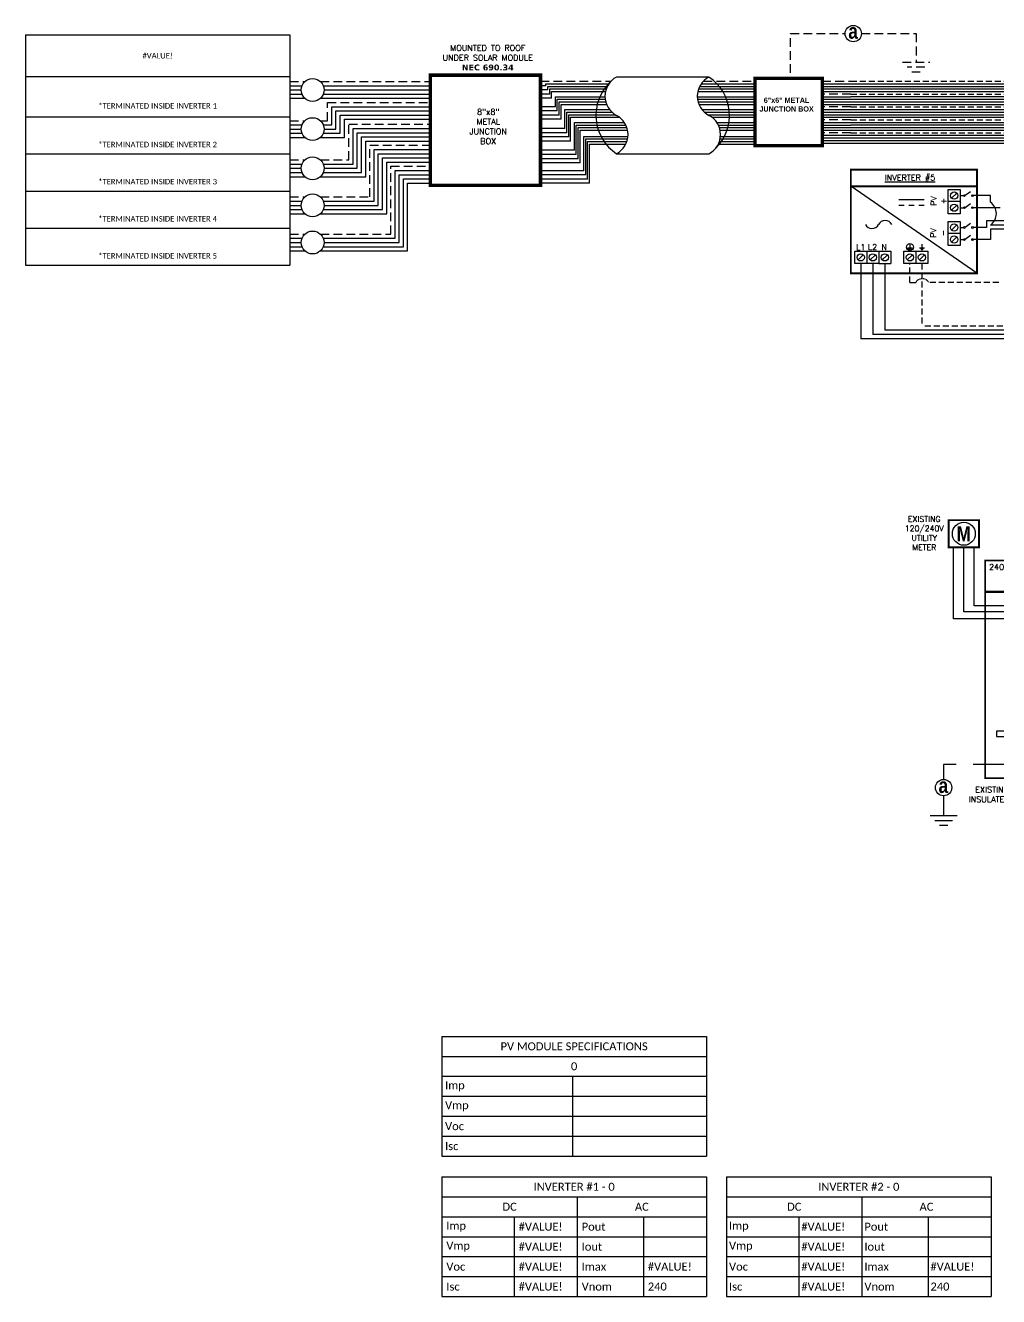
# Model space of a CAD drawing. Header units: feet. Extents: x 9859 to 10652, y 16033 to 16582.
# Drawn here: x 9859 to 10279, y 16033 to 16582 of the extents above; entities that cross this region are included whole.
import ezdxf

# ---------------------------------------------------------------- set-up
doc = ezdxf.new("R2010")
doc.units = ezdxf.units.FT
doc.header["$MEASUREMENT"] = 0
doc.linetypes.add('HIDDEN', pattern=[0.375, 0.25, -0.125])
for name, color, linetype in [('ONE LINE BLOCKS', 7, 'Continuous'), ('TABLES', 7, 'Continuous'), ('TEXT', 7, 'Continuous'), ('Z - TITLEBLOCK TXT', 7, 'Continuous')]:
    doc.layers.add(name, color=color, linetype=linetype)
doc.styles.add('ONE LINE TXT', font='techb___.ttf')
doc.styles.get("Standard").update_dxf_attribs({"font": 'simplex.shx'})

# ---------------------------------------------------------------- blocks, each defined once
blk = doc.blocks.new('*T13')
at = {"color": 9, "linetype": 'ByBlock', "lineweight": 30, "true_color": 0xa7bfde, "transparency": 16777216}
blk.add_line((0, 0), (114.11, 0), dxfattribs=at)
at = {"color": 0, "linetype": 'ByBlock', "lineweight": -2, "transparency": 16777216}
for p, q in [((0, 0), (0, -99.47)), ((114.11, 0), (114.11, -99.47)), ((0, -18.03), (114.11, -18.03)), ((0, -35.38), (114.11, -35.38)), ((0, -51.4), (114.11, -51.4)), ((0, -67.43), (114.11, -67.43)), ((0, -83.45), (114.11, -83.45)), ((0, -99.47), (114.11, -99.47))]:
    blk.add_line(p, q, dxfattribs=at)
at = {"color": 0, "transparency": 16777216, "char_height": 2.3758, "width": 108.4471, "attachment_point": 5}
for s, insert in [('{\\fCalibri|b0|i0|c0;#VALUE!', (57.06, -9.02)), ('{\\fCalibri|b0|i0|c0;^J^J*TERMINATED INSIDE INVERTER 1', (57.06, -26.71)), ('{\\fCalibri|b0|i0|c0;^J^J*TERMINATED INSIDE INVERTER 2', (57.06, -43.39)), ('{\\fCalibri|b0|i0|c0;^J^J*TERMINATED INSIDE INVERTER 3', (57.06, -59.41)), ('{\\fCalibri|b0|i0|c0;^J^J*TERMINATED INSIDE INVERTER 4', (57.06, -75.44)), ('{\\fCalibri|b0|i0|c0;^J^J*TERMINATED INSIDE INVERTER 5', (57.06, -91.46))]:
    blk.add_mtext(s, dxfattribs=dict(at, insert=insert))
blk = doc.blocks.new('*U24')
at = {"color": 7, "linetype": 'Continuous'}
for p, q in [((-628.73, -1.61), (-2.62, -1.61)), ((-628.73, -4.82), (-7.87, -4.82)), ((-628.73, -9.64), (-132.05, -9.65)), ((-628.73, -12.86), (-137.3, -12.86)), ((-628.73, -17.69), (-261.48, -17.69)), ((-628.73, -20.9), (-266.73, -20.9)), ((-628.73, -25.73), (-390.92, -25.73)), ((-628.73, -28.95), (-396.16, -28.95)), ((-628.73, -33.78), (-520.35, -33.78)), ((-628.73, -36.99), (-525.59, -36.99)), ((-541.48, -71.46), (-552.11, -71.46)), ((-535.52, -78.99), (-552.11, -78.99)), ((-541.48, -75.56), (-541.48, -71.46)), ((-525.59, -89.87), (-541.48, -89.87)), ((-622.52, -113.78), (-622.52, -160.83)), ((-280.35, -160.83), (-622.52, -160.83))]:
    blk.add_line(p, q, dxfattribs=at)
at = {"color": 253, "linetype": 'Continuous'}
for p, q in [((-628.73, -3.21), (-5.24, -3.22)), ((-628.73, -6.43), (-10.49, -6.43)), ((-628.73, -11.25), (-134.67, -11.25)), ((-628.73, -14.47), (-139.92, -14.47)), ((-628.73, -19.3), (-264.11, -19.3)), ((-628.73, -22.52), (-269.35, -22.52)), ((-628.73, -27.34), (-393.54, -27.34)), ((-628.73, -30.56), (-398.78, -30.56)), ((-628.73, -35.39), (-522.97, -35.39)), ((-628.73, -38.6), (-528.21, -38.6)), ((-528.21, -87.25), (-544.05, -87.25)), ((-544.05, -87.25), (-544.05, -91.36)), ((-544.05, -91.36), (-552.11, -91.36)), ((-522.97, -92.49), (-541.43, -92.49)), ((-541.43, -92.49), (-541.43, -98.89)), ((-541.43, -98.89), (-552.11, -98.89)), ((-607.45, -113.78), (-607.45, -155.57)), ((-273.07, -155.57), (-607.45, -155.57))]:
    blk.add_line(p, q, dxfattribs=at)
at = {"color": 10, "linetype": 'Continuous'}
for p in [(-614.98, -113.78), (-277.13, -158.2)]:
    blk.add_line(p, (-614.98, -158.2), dxfattribs=at)
at = {"layer": 'ONE LINE BLOCKS', "lineweight": 50, "const_width": 1.19}
for points in [[(-628.73, -119.95), (-628.73, -55.29), (-549.96, -55.29), (-549.96, -119.95)], [(-628.73, -65.58), (-628.73, -55.29), (-549.96, -55.29), (-549.96, -65.58)]]:
    blk.add_lwpolyline(points, close=True, dxfattribs=at)
at = {"layer": 'TEXT', "color": 92, "linetype": 'HIDDEN', "ltscale": 15}
for p, q in [((-628.73, 0), (0, 0)), ((-628.73, -8.04), (-129.43, -8.04)), ((-628.73, -16.08), (-258.86, -16.08)), ((-628.73, -24.13), (-388.29, -24.13)), ((-628.73, -32.17), (-517.73, -32.17)), ((-591.81, -125.82), (-591.81, -113.78)), ((-584.28, -113.78), (-584.28, -152.94)), ((-591.81, -125.82), (-588.21, -125.82)), ((-536.23, -125.82), (-579.97, -125.82)), ((-269.43, -152.94), (-584.28, -152.94))]:
    blk.add_line(p, q, dxfattribs=at)
at = {"layer": 'TEXT', "color": 92, "linetype": 'Continuous', "flags": 128}
for points in [[(-591.81, -101.84), (-591.81, -104.14)], [(-584.28, -101.84), (-584.28, -104.14)], [(-593.35, -104.14), (-590.28, -104.14)], [(-590.81, -104.71), (-592.82, -104.71)], [(-585.81, -104.14), (-582.74, -104.14)], [(-583.27, -104.71), (-585.28, -104.71)]]:
    blk.add_lwpolyline(points, dxfattribs=at)
at = {"layer": 'TEXT', "color": 92, "linetype": 'HIDDEN', "flags": 128}
for points in [[(-591.34, -105.28), (-592.28, -105.28)], [(-583.81, -105.28), (-584.75, -105.28)]]:
    blk.add_lwpolyline(points, dxfattribs=at)
at = {"layer": 'TEXT', "color": 92, "linetype": 'Continuous'}
blk.add_circle((-591.81, -103.58), 2.17, dxfattribs=at)
at = {"layer": 'TEXT', "color": 92, "linetype": 'HIDDEN', "ltscale": 0.3}
blk.add_arc((-584.09, -127.98), 4.65, 27.66392, 152.33608, dxfattribs=at)
at = {"layer": 'Z - TITLEBLOCK TXT', "color": 7, "linetype": 'Continuous'}
for p, q in [((-549.96, -119.95), (-628.73, -65.58)), ((-582.91, -74.19), (-598.68, -74.19)), ((-595.38, -77.6), (-598.68, -77.6)), ((-589.15, -77.6), (-592.44, -77.6)), ((-582.91, -77.6), (-586.21, -77.6))]:
    blk.add_line(p, q, dxfattribs=at)
at = {"layer": 'Z - TITLEBLOCK TXT', "color": 1, "linetype": 'Continuous'}
for p, q in [((-567.92, -82.76), (-567.92, -67.69)), ((-567.92, -67.69), (-560.38, -67.69)), ((-567.92, -82.76), (-567.92, -67.69)), ((-560.38, -67.69), (-560.38, -82.76)), ((-560.38, -67.69), (-560.38, -75.23)), ((-553.96, -69), (-557.22, -71.44)), ((-560.38, -75.23), (-567.92, -75.23)), ((-560.38, -71.46), (-558.35, -71.46)), ((-560.38, -78.99), (-558.35, -78.99)), ((-553.96, -76.53), (-557.22, -78.98)), ((-560.38, -82.76), (-567.92, -82.76)), ((-567.92, -102.66), (-567.92, -87.59)), ((-567.92, -87.59), (-560.38, -87.59)), ((-560.38, -95.12), (-567.92, -95.12)), ((-560.38, -87.59), (-560.38, -95.12)), ((-560.38, -91.36), (-558.35, -91.36)), ((-560.38, -95.12), (-560.38, -102.66)), ((-553.96, -88.89), (-557.22, -91.34)), ((-560.38, -102.66), (-567.92, -102.66)), ((-560.38, -98.89), (-558.35, -98.89)), ((-553.96, -96.43), (-557.22, -98.87)), ((-626.29, -106.25), (-611.22, -106.25)), ((-626.29, -113.78), (-626.29, -106.25)), ((-626.29, -106.25), (-618.75, -106.25)), ((-618.75, -106.25), (-618.75, -113.78)), ((-611.22, -106.25), (-611.22, -113.78)), ((-611.22, -106.25), (-603.68, -106.25)), ((-603.68, -106.25), (-603.68, -113.78)), ((-595.58, -106.25), (-580.51, -106.25)), ((-595.58, -113.78), (-595.58, -106.25)), ((-595.58, -106.25), (-588.04, -106.25)), ((-588.04, -106.25), (-588.04, -113.78)), ((-580.51, -106.25), (-580.51, -113.78)), ((-611.22, -113.78), (-626.29, -113.78)), ((-611.22, -113.78), (-603.68, -113.78)), ((-580.51, -113.78), (-595.58, -113.78))]:
    blk.add_line(p, q, dxfattribs=at)
at = {"layer": 'Z - TITLEBLOCK TXT', "color": 4, "linetype": 'Continuous'}
for p, q in [((-562.54, -69.85), (-565.76, -73.07)), ((-562.54, -77.39), (-565.76, -80.6)), ((-562.54, -89.75), (-565.76, -92.96)), ((-562.54, -97.28), (-565.76, -100.5)), ((-620.91, -108.41), (-624.12, -111.62)), ((-613.38, -108.41), (-616.59, -111.62)), ((-605.84, -108.41), (-609.06, -111.62)), ((-590.2, -108.41), (-593.42, -111.62)), ((-582.67, -108.41), (-585.88, -111.62))]:
    blk.add_line(p, q, dxfattribs=at)
for centre in [(-564.15, -71.46), (-564.15, -78.99), (-564.15, -91.36), (-564.15, -98.89), (-622.52, -110.02), (-614.98, -110.02), (-607.45, -110.02), (-591.81, -110.02), (-584.28, -110.02)]:
    blk.add_circle(centre, 2.27, dxfattribs=at)
at = {"layer": 'Z - TITLEBLOCK TXT', "color": 1, "linetype": 'Continuous'}
for centre in [(-557.81, -71.46), (-552.65, -71.46), (-557.81, -78.99), (-552.65, -78.99), (-557.81, -91.36), (-552.65, -91.36), (-557.81, -98.89), (-552.65, -98.89)]:
    blk.add_circle(centre, 0.541, dxfattribs=at)
at = {"layer": 'Z - TITLEBLOCK TXT', "linetype": 'Continuous'}
for centre, radius, start, end in [((-546.61, -82.72), 8.8, 305.65052, 54.34948), ((-607.26, -91.64), 4.65, 27.66392, 152.33608), ((-615.5, -87.32), 4.65, 207.66392, 332.33608)]:
    blk.add_arc(centre, radius, start, end, dxfattribs=at)
at = {"layer": 'TABLES', "color": 1, "linetype": 'Continuous'}
blk.add_text('%%UINVERTER #5', height=3.6576, dxfattribs=at).set_placement((-607.52, -62.03))
at = {"layer": 'TEXT', "color": 1, "char_height": 3.658, "attachment_point": 5, "rotation": 90}
for s, width, insert in [('PV +', 2.8378, (-573.89, -74.82)), ('PV -', 2.8013, (-574.12, -94.79))]:
    blk.add_mtext_dynamic_manual_height_columns(s, width=width, gutter_width=0.75, heights=[0], dxfattribs=dict(at, insert=insert))
at = {"layer": 'TEXT', "color": 1, "attachment_point": 5}
for s, insert, char_height in [('L1', (-622.57, -103.61), 3.658), ('L2', (-615.11, -103.58), 3.658), ('N', (-607.86, -103.63), 3.66)]:
    blk.add_mtext_dynamic_manual_height_columns(s, width=0.1481, gutter_width=0.75, heights=[0], dxfattribs=dict(at, insert=insert, char_height=char_height))
blk = doc.blocks.new('M_LINE TAPS')
at = {"layer": 'ONE LINE BLOCKS', "linetype": 'Continuous'}
h = blk.add_hatch(color=254, dxfattribs=at)
h.dxf.hatch_style = 1
edge = h.paths.add_edge_path()
edge.add_arc((-12.11, 17.42), 0.197, 0, 360)
h = blk.add_hatch(color=254, dxfattribs=at)
h.dxf.hatch_style = 1
edge = h.paths.add_edge_path()
edge.add_arc((-13.16, 16.19), 0.197, 0, 360)
h = blk.add_hatch(color=1, dxfattribs=at)
h.dxf.hatch_style = 1
edge = h.paths.add_edge_path()
edge.add_arc((-13.16, 14.69), 0.0515, 0, 360)
h = blk.add_hatch(color=1, dxfattribs=at)
h.dxf.hatch_style = 1
edge = h.paths.add_edge_path()
edge.add_arc((-12.11, 14.69), 0.0515, 0, 360)
h = blk.add_hatch(color=1, dxfattribs=at)
h.dxf.hatch_style = 1
edge = h.paths.add_edge_path()
edge.add_arc((-13.16, 13.5), 0.0515, 0, 360)
h = blk.add_hatch(color=1, dxfattribs=at)
h.dxf.hatch_style = 1
edge = h.paths.add_edge_path()
edge.add_arc((-12.11, 13.5), 0.0515, 0, 360)
h = blk.add_hatch(color=1, dxfattribs=at)
h.dxf.hatch_style = 1
edge = h.paths.add_edge_path()
edge.add_arc((-9.99, 11.89), 0.0515, 0, 360)
h = blk.add_hatch(color=1, dxfattribs=at)
h.dxf.hatch_style = 1
edge = h.paths.add_edge_path()
edge.add_arc((-9.99, 11.29), 0.0515, 0, 360)
h = blk.add_hatch(color=1, dxfattribs=at)
h.dxf.hatch_style = 1
edge = h.paths.add_edge_path()
edge.add_arc((-8.81, 11.89), 0.0515, 0, 360)
h = blk.add_hatch(color=1, dxfattribs=at)
h.dxf.hatch_style = 1
edge = h.paths.add_edge_path()
edge.add_arc((-8.81, 11.29), 0.0515, 0, 360)
h = blk.add_hatch(color=1, dxfattribs=at)
h.dxf.hatch_style = 1
edge = h.paths.add_edge_path()
edge.add_arc((-9.99, 10.22), 0.0515, 0, 360)
h = blk.add_hatch(color=1, dxfattribs=at)
h.dxf.hatch_style = 1
edge = h.paths.add_edge_path()
edge.add_arc((-8.81, 10.22), 0.0515, 0, 360)
h = blk.add_hatch(color=1, dxfattribs=at)
h.dxf.hatch_style = 1
edge = h.paths.add_edge_path()
edge.add_arc((-9.99, 9.62), 0.0515, 0, 360)
h = blk.add_hatch(color=1, dxfattribs=at)
h.dxf.hatch_style = 1
edge = h.paths.add_edge_path()
edge.add_arc((-9.99, 8.56), 0.0515, 0, 360)
h = blk.add_hatch(color=1, dxfattribs=at)
h.dxf.hatch_style = 1
edge = h.paths.add_edge_path()
edge.add_arc((-8.81, 9.62), 0.0515, 0, 360)
h = blk.add_hatch(color=1, dxfattribs=at)
h.dxf.hatch_style = 1
edge = h.paths.add_edge_path()
edge.add_arc((-8.81, 8.56), 0.0515, 0, 360)
h = blk.add_hatch(color=1, dxfattribs=at)
h.dxf.hatch_style = 1
edge = h.paths.add_edge_path()
edge.add_arc((-9.99, 7.96), 0.0515, 0, 360)
h = blk.add_hatch(color=1, dxfattribs=at)
h.dxf.hatch_style = 1
edge = h.paths.add_edge_path()
edge.add_arc((-8.81, 7.96), 0.0515, 0, 360)
h = blk.add_hatch(color=1, dxfattribs=at)
h.dxf.hatch_style = 1
edge = h.paths.add_edge_path()
edge.add_arc((-9.99, 6.89), 0.0515, 0, 360)
h = blk.add_hatch(color=1, dxfattribs=at)
h.dxf.hatch_style = 1
edge = h.paths.add_edge_path()
edge.add_arc((-9.99, 6.29), 0.0515, 0, 360)
h = blk.add_hatch(color=1, dxfattribs=at)
h.dxf.hatch_style = 1
edge = h.paths.add_edge_path()
edge.add_arc((-8.81, 6.89), 0.0515, 0, 360)
h = blk.add_hatch(color=1, dxfattribs=at)
h.dxf.hatch_style = 1
edge = h.paths.add_edge_path()
edge.add_arc((-8.81, 6.29), 0.0515, 0, 360)
h = blk.add_hatch(color=1, dxfattribs=at)
h.dxf.hatch_style = 1
edge = h.paths.add_edge_path()
edge.add_arc((-9.99, 5.22), 0.0515, 0, 360)
h = blk.add_hatch(color=1, dxfattribs=at)
h.dxf.hatch_style = 1
edge = h.paths.add_edge_path()
edge.add_arc((-9.99, 4.62), 0.0515, 0, 360)
h = blk.add_hatch(color=1, dxfattribs=at)
h.dxf.hatch_style = 1
edge = h.paths.add_edge_path()
edge.add_arc((-8.81, 5.22), 0.0515, 0, 360)
h = blk.add_hatch(color=1, dxfattribs=at)
h.dxf.hatch_style = 1
edge = h.paths.add_edge_path()
edge.add_arc((-8.81, 4.62), 0.0515, 0, 360)
at = {"color": 155, "true_color": 0x647190}
blk.add_line((-16.57, 22.43), (-2.23, 22.43), dxfattribs=at)
at = {"color": 10, "linetype": 'Continuous'}
for p, q in [((-4.18, 1.15), (-4.18, 4.62)), ((-3.46, 4.62), (-3.46, 4.62)), ((0, 1.15), (-4.18, 1.15))]:
    blk.add_line(p, q, dxfattribs=at)
at = {"color": 7, "linetype": 'Continuous'}
for p, q in [((-3.46, 1.71), (-3.46, 5.22)), ((0, 1.71), (-3.46, 1.71))]:
    blk.add_line(p, q, dxfattribs=at)
at = {"color": 253, "linetype": 'Continuous'}
for p, q in [((-6.18, 2.18), (-6.39, 2.18)), ((-6.18, 0.61), (-6.18, 2.18)), ((-5.36, 0.61), (-6.18, 0.61)), ((0, 0.61), (-4.42, 0.61))]:
    blk.add_line(p, q, dxfattribs=at)
at = {"color": 7, "linetype": 'Continuous'}
blk.add_circle((-21.17, -2.7), 0.906, dxfattribs=at)
at = {"color": 253, "linetype": 'Continuous'}
blk.add_arc((-4.89, 0.58), 0.468, 3.2819, 176.7181, dxfattribs=at)
at = {"layer": 'ONE LINE BLOCKS', "lineweight": 50}
blk.add_line((-16.57, 18.95), (-2.23, 18.95), dxfattribs=at)
at = {"layer": 'ONE LINE BLOCKS', "lineweight": 50, "const_width": 0.21}
for points in [[(-20.6, 23.9), (-20.6, 26.89), (-17.26, 26.89), (-17.26, 23.9)], [(-16.57, -1.65), (-16.57, 22.43), (-2.23, 22.43), (-2.23, -1.65)]]:
    blk.add_lwpolyline(points, close=True, dxfattribs=at)
at = {"layer": 'TEXT', "color": 92, "linetype": 'HIDDEN', "ltscale": 15}
for p, q in [((-6.39, 3.55), (-15.33, 3.55)), ((-15.33, 3.55), (-15.33, 2.94)), ((-15.33, 2.94), (-14.16, 2.94)), ((-4.92, 0), (-4.92, 3.55)), ((0, 0), (-4.92, 0)), ((-14.16, -0.15), (-21.17, -0.15)), ((-21.17, -0.15), (-21.17, -1.8)), ((-21.17, -3.61), (-21.17, -5.8))]:
    blk.add_line(p, q, dxfattribs=at)
at = {"layer": 'TEXT', "color": 92, "linetype": 'Continuous', "ltscale": 15}
blk.add_line((-7.19, -0.92), (-13.36, -0.92), dxfattribs=at)
at = {"layer": 'TEXT', "color": 92, "linetype": 'Continuous', "flags": 128}
for points in [[(-12.79, 1.51), (-12.79, 1.01)], [(-13.2, 1.01), (-12.38, 1.01)], [(-12.52, 0.85), (-13.06, 0.85)], [(-12.66, 0.7), (-12.92, 0.7)]]:
    blk.add_lwpolyline(points, dxfattribs=at)
at = {"layer": 'TEXT', "color": 92, "linetype": 'Continuous', "ltscale": 4, "flags": 128}
for points in [[(-22.67, -5.8), (-19.67, -5.8)], [(-20.19, -6.36), (-22.15, -6.36)], [(-20.71, -6.91), (-21.63, -6.91)]]:
    blk.add_lwpolyline(points, dxfattribs=at)
at = {"layer": 'TEXT', "linetype": 'Continuous'}
blk.add_circle((-18.93, 25.39), 1.27, dxfattribs=at)
at = {"layer": 'TEXT', "color": 92, "linetype": 'Continuous', "ltscale": 0.3}
blk.add_arc((-5.65, 3.16), 0.824, 27.6639, 152.3361, dxfattribs=at)
at = {"layer": 'Z - TITLEBLOCK TXT', "color": 253, "linetype": 'Continuous'}
for p, q in [((-20.08, 15.98), (-20.08, 23.9)), ((-14.13, 15.98), (-20.08, 15.98)), ((-14.13, 4.34), (-14.13, 15.98)), ((-5.63, 4.34), (-14.13, 4.34)), ((-5.63, 4.34), (-5.63, 2.95)), ((-5.63, 2.95), (-6.39, 2.95))]:
    blk.add_line(p, q, dxfattribs=at)
at = {"layer": 'Z - TITLEBLOCK TXT', "color": 10, "linetype": 'Continuous'}
for p, q in [((-18.93, 16.74), (-18.93, 23.9)), ((-13.16, 16.74), (-18.93, 16.74)), ((-13.16, 15.43), (-13.16, 16.74)), ((-12.97, 16.19), (-12.45, 16.19)), ((-11.78, 16.19), (-6.66, 16.19)), ((-6.66, 16.19), (-6.66, 4.62)), ((-13.16, 4.62), (-13.16, 12.76)), ((-12.45, 11.29), (-13.16, 11.29)), ((-10.73, 11.29), (-11.78, 11.29)), ((-12.45, 9.62), (-13.16, 9.62)), ((-10.73, 9.62), (-11.78, 9.62)), ((-12.45, 7.96), (-13.16, 7.96)), ((-10.73, 7.96), (-11.78, 7.96)), ((-12.45, 6.29), (-13.16, 6.29)), ((-10.73, 6.29), (-11.78, 6.29)), ((-10.73, 4.62), (-13.16, 4.62)), ((-6.66, 4.62), (-4.18, 4.62))]:
    blk.add_line(p, q, dxfattribs=at)
at = {"layer": 'Z - TITLEBLOCK TXT', "color": 7, "linetype": 'Continuous'}
for p, q in [((-17.78, 17.42), (-17.78, 23.9)), ((-12.11, 17.42), (-17.78, 17.42)), ((-12.11, 15.43), (-12.11, 17.42)), ((-11.92, 17.42), (-5.04, 17.42)), ((-5.04, 17.42), (-5.04, 5.22)), ((-12.11, 10.22), (-12.11, 12.76)), ((-12.11, 11.89), (-10.73, 11.89)), ((-10.73, 11.89), (-12.11, 11.89)), ((-12.11, 8.56), (-12.11, 10.22)), ((-12.11, 10.22), (-10.73, 10.22)), ((-10.73, 10.22), (-12.11, 10.22)), ((-12.11, 6.89), (-12.11, 8.56)), ((-12.11, 8.56), (-10.73, 8.56)), ((-10.73, 8.56), (-12.11, 8.56)), ((-12.11, 5.22), (-12.11, 6.89)), ((-12.11, 6.89), (-10.73, 6.89)), ((-10.73, 6.89), (-12.11, 6.89)), ((-10.73, 5.22), (-12.11, 5.22)), ((-5.04, 5.22), (-3.46, 5.22))]:
    blk.add_line(p, q, dxfattribs=at)
at = {"layer": 'Z - TITLEBLOCK TXT', "color": 1, "linetype": 'Continuous'}
for p, q in [((-14.16, -1.38), (-14.16, 3.4)), ((-14.16, 3.4), (-13.36, 3.4)), ((-13.36, 3.4), (-13.36, -1.38)), ((-7.19, -1.37), (-7.19, 3.41)), ((-7.19, 3.41), (-6.39, 3.41)), ((-6.39, 3.41), (-6.39, -1.37)), ((-13.36, -1.38), (-14.16, -1.38)), ((-6.39, -1.37), (-7.19, -1.37))]:
    blk.add_line(p, q, dxfattribs=at)
at = {"layer": 'Z - TITLEBLOCK TXT', "color": 4, "linetype": 'Continuous'}
for p, q in [((-13.62, 3.07), (-13.9, 2.8)), ((-6.65, 3.09), (-6.93, 2.81)), ((-13.62, 2.3), (-13.9, 2.03)), ((-13.62, 1.53), (-13.9, 1.25)), ((-6.65, 2.32), (-6.93, 2.04)), ((-6.65, 1.55), (-6.93, 1.27)), ((-13.62, 0.76), (-13.9, 0.48)), ((-6.65, 0.78), (-6.93, 0.5)), ((-6.65, 0), (-6.93, -0.27)), ((-13.62, -0.01), (-13.9, -0.29)), ((-13.62, -0.78), (-13.9, -1.06)), ((-6.65, -0.77), (-6.93, -1.04))]:
    blk.add_line(p, q, dxfattribs=at)
at = {"layer": 'Z - TITLEBLOCK TXT', "color": 1, "linetype": 'Continuous', "flags": 128}
for points in [[(-13.16, 15.43), (-13.16, 14.69)], [(-13.16, 15.43), (-13.16, 14.69)], [(-12.11, 15.43), (-12.11, 14.69)], [(-12.11, 15.43), (-12.11, 14.69)], [(-13.16, 13.5), (-13.16, 12.76)], [(-12.11, 13.5), (-12.11, 12.76)], [(-10.73, 11.89), (-9.99, 11.89)], [(-10.73, 11.89), (-9.99, 11.89)], [(-10.73, 11.29), (-9.99, 11.29)], [(-10.73, 11.29), (-9.99, 11.29)], [(-8.81, 11.89), (-8.06, 11.89)], [(-8.81, 11.29), (-8.06, 11.29)], [(-10.73, 10.22), (-9.99, 10.22)], [(-10.73, 10.22), (-9.99, 10.22)], [(-8.81, 10.22), (-8.06, 10.22)], [(-10.73, 9.62), (-9.99, 9.62)], [(-10.73, 9.62), (-9.99, 9.62)], [(-10.73, 8.56), (-9.99, 8.56)], [(-10.73, 8.56), (-9.99, 8.56)], [(-8.81, 9.62), (-8.06, 9.62)], [(-8.81, 8.56), (-8.06, 8.56)], [(-10.73, 7.96), (-9.99, 7.96)], [(-10.73, 7.96), (-9.99, 7.96)], [(-8.81, 7.96), (-8.06, 7.96)], [(-10.73, 6.89), (-9.99, 6.89)], [(-10.73, 6.89), (-9.99, 6.89)], [(-10.73, 6.29), (-9.99, 6.29)], [(-10.73, 6.29), (-9.99, 6.29)], [(-8.81, 6.89), (-8.06, 6.89)], [(-8.81, 6.29), (-8.06, 6.29)], [(-10.73, 5.22), (-9.99, 5.22)], [(-10.73, 5.22), (-9.99, 5.22)], [(-10.73, 4.62), (-9.99, 4.62)], [(-10.73, 4.62), (-9.99, 4.62)], [(-8.81, 5.22), (-8.06, 5.22)], [(-8.81, 4.62), (-8.06, 4.62)]]:
    blk.add_lwpolyline(points, dxfattribs=at)
at = {"layer": 'Z - TITLEBLOCK TXT', "color": 7, "linetype": 'Continuous'}
for centre in [(-12.11, 17.42), (-12.11, 17.42), (-13.16, 16.19)]:
    blk.add_circle(centre, 0.197, dxfattribs=at)
at = {"layer": 'Z - TITLEBLOCK TXT', "color": 1, "linetype": 'Continuous'}
for centre in [(-13.16, 14.69), (-12.11, 14.69), (-13.16, 13.5), (-12.11, 13.5), (-9.99, 11.89), (-9.99, 11.29), (-8.81, 11.89), (-8.81, 11.29), (-9.99, 10.22), (-8.81, 10.22), (-9.99, 9.62), (-9.99, 8.56), (-8.81, 9.62), (-8.81, 8.56), (-9.99, 7.96), (-8.81, 7.96), (-9.99, 6.89), (-9.99, 6.29), (-8.81, 6.89), (-8.81, 6.29), (-9.99, 5.22), (-9.99, 4.62), (-8.81, 5.22), (-8.81, 4.62)]:
    blk.add_circle(centre, 0.0515, dxfattribs=at)
at = {"layer": 'Z - TITLEBLOCK TXT', "color": 4, "linetype": 'Continuous'}
for centre in [(-13.76, 2.94), (-6.79, 2.95), (-13.76, 2.16), (-13.76, 1.39), (-6.79, 2.18), (-6.79, 1.41), (-13.76, 0.62), (-13.76, -0.15), (-6.79, 0.64), (-6.79, -0.13), (-13.76, -0.92), (-6.79, -0.91)]:
    blk.add_circle(centre, 0.197, dxfattribs=at)
at = {"layer": 'Z - TITLEBLOCK TXT', "color": 10, "linetype": 'Continuous'}
for centre in [(-12.11, 16.17), (-12.11, 11.27), (-12.11, 9.6), (-12.11, 7.94), (-12.11, 6.27)]:
    blk.add_arc(centre, 0.332, 3.2937, 176.7063, dxfattribs=at)
at = {"layer": 'Z - TITLEBLOCK TXT', "color": 1, "linetype": 'Continuous'}
for centre, start, end in [((-13.38, 14.09), 310.3392, 49.6608), ((-12.33, 14.09), 310.3392, 49.6608), ((-9.4, 11.68), 40.3392, 139.6608), ((-9.4, 11.08), 40.3392, 139.6608), ((-9.4, 10.01), 40.3392, 139.6608), ((-9.4, 9.41), 40.3392, 139.6608), ((-9.4, 8.34), 40.3392, 139.6608), ((-9.4, 7.75), 40.3392, 139.6608), ((-9.4, 6.68), 40.3392, 139.6608), ((-9.4, 6.08), 40.3392, 139.6608), ((-9.4, 5.01), 40.3392, 139.6608), ((-9.4, 4.41), 40.3392, 139.6608)]:
    blk.add_arc(centre, 0.697, start, end, dxfattribs=at)
at = {"layer": 'TABLES', "color": 1, "linetype": 'Continuous'}
blk.add_text('NEUTRAL', height=0.648, rotation=90, dxfattribs=at).set_placement((-7.31, -0.83))
at = {"layer": 'TEXT', "color": 1, "attachment_point": 5}
for s, width, gutter_width, heights, insert, char_height in [('EXISTING\\P120/240V UTILITY METER', 0.0523, 7.17, [0], (-23.31, 25.45), 0.6278), ('240V', 0.1481, 0.75, [0], (-15.06, 21.71), 0.648), ('1∅', 0.1481, 0.75, [0], (-3.17, 21.71), 0.648), ('0A MAIN BREAKER\\P0A BUSBAR', 11.199, 0.75, [0], (-9.27, 20.04), 0.648), ('2p0A', 0.1481, 0.75, [0], (-11.24, 14.02), 0.648), ('EXISTING MAIN BREAKER LOAD CENTER INSULATED LINE TAPS INSTALLED ON MAIN FEEDERS\\P{\\fVerdana|b1|i0|c0|p34;NEC 690.64}', 18.4888, 7.17, [6], (-9.25, -4.55), 0.648)]:
    blk.add_mtext_dynamic_manual_height_columns(s, width=width, gutter_width=gutter_width, heights=heights, dxfattribs=dict(at, insert=insert, char_height=char_height))
at = {"layer": 'Z - TITLEBLOCK TXT', "color": 253, "linetype": 'Continuous', "style": 'ONE LINE TXT'}
blk.add_text('M', height=1.66, dxfattribs=at).set_placement((-19.74, 24.56))
at = {"layer": 'Z - TITLEBLOCK TXT', "color": 1, "linetype": 'Continuous', "insert": (-21.73, -1.63), "char_height": 1.6624, "attachment_point": 1, "style": 'ONE LINE TXT'}
blk.add_mtext_dynamic_manual_height_columns('{\\W1;\\C256;a}', width=0.1385, gutter_width=2.13, heights=[0], dxfattribs=at)
blk = doc.blocks.new('*U21')
at = {"color": 155, "true_color": 0x647190}
blk.add_blockref('M_LINE TAPS', (0, 0), dxfattribs=at)
blk = doc.blocks.new('*T14')
at = {"layer": 'Z - TITLEBLOCK TXT', "color": 0, "lineweight": -2, "transparency": 16777216}
for p, q in [((0, 0), (114.19, 0)), ((0, 0), (0, -51.7)), ((114.19, 0), (114.19, -51.7)), ((0, -8.62), (114.19, -8.62)), ((58.43, -8.62), (58.43, -51.7)), ((0, -17.23), (114.19, -17.23)), ((31.22, -17.23), (31.22, -51.7)), ((86.98, -17.23), (86.98, -51.7)), ((0, -25.85), (114.19, -25.85)), ((0, -34.47), (114.19, -34.47)), ((0, -43.08), (114.19, -43.08)), ((0, -51.7), (114.19, -51.7))]:
    blk.add_line(p, q, dxfattribs=at)
at = {"layer": 'Z - TITLEBLOCK TXT', "color": 0, "linetype": 'Continuous', "transparency": 16777216, "char_height": 3.4544}
for s, insert, width, attachment_point in [('{\\fCalibri|b0|i0|c0;INVERTER #1 - 0', (57.09, -4.31), 110.3293, 5), ('{\\fCalibri|b0|i0|c0;DC', (29.22, -12.93), 54.5755, 5), ('{\\fCalibri|b0|i0|c0;AC', (86.31, -12.93), 51.8976, 5), ('{\\fCalibri|b0|i0|c0;Imp', (1.93, -21.54), 27.3681, 4), ('{\\fCalibri|b0|i0|c0;#VALUE!', (33.15, -21.54), 23.3513, 4), ('{\\fCalibri|b0|i0|c0;Pout', (60.36, -21.54), 24.6902, 4), ('{\\fCalibri|b0|i0|c0;', (88.91, -21.54), 23.3513, 4), ('{\\fCalibri|b0|i0|c0;Vmp', (1.93, -30.16), 27.3681, 4), ('{\\fCalibri|b0|i0|c0;#VALUE!', (33.15, -30.16), 23.3513, 4), ('{\\fCalibri|b0|i0|c0;Iout', (60.36, -30.16), 24.6902, 4), ('{\\fCalibri|b0|i0|c0;', (88.91, -30.16), 23.3513, 4), ('{\\fCalibri|b0|i0|c0;Voc', (1.93, -38.78), 27.3681, 4), ('{\\fCalibri|b0|i0|c0;#VALUE!', (33.15, -38.78), 23.3513, 4), ('{\\fCalibri|b0|i0|c0;Imax', (60.36, -38.78), 24.6902, 4), ('{\\fCalibri|b0|i0|c0;#VALUE!', (88.91, -38.78), 23.3513, 4), ('{\\fCalibri|b0|i0|c0;Isc', (1.93, -47.39), 27.3681, 4), ('{\\fCalibri|b0|i0|c0;#VALUE!', (33.15, -47.39), 23.3513, 4), ('{\\fCalibri|b0|i0|c0;Vnom', (60.36, -47.39), 24.6902, 4), ('{\\fCalibri|b0|i0|c0;240', (88.91, -47.39), 23.3513, 4)]:
    blk.add_mtext(s, dxfattribs=dict(at, insert=insert, width=width, attachment_point=attachment_point))
blk = doc.blocks.new('*T15')
at = {"layer": 'Z - TITLEBLOCK TXT', "color": 0, "lineweight": -2, "transparency": 16777216}
for p, q in [((0, 0), (114.19, 0)), ((0, 0), (0, -51.7)), ((114.19, 0), (114.19, -51.7)), ((0, -8.62), (114.19, -8.62)), ((58.43, -8.62), (58.43, -51.7)), ((0, -17.23), (114.19, -17.23)), ((31.22, -17.23), (31.22, -51.7)), ((86.98, -17.23), (86.98, -51.7)), ((0, -25.85), (114.19, -25.85)), ((0, -34.47), (114.19, -34.47)), ((0, -43.08), (114.19, -43.08)), ((0, -51.7), (114.19, -51.7))]:
    blk.add_line(p, q, dxfattribs=at)
at = {"layer": 'Z - TITLEBLOCK TXT', "color": 0, "linetype": 'Continuous', "transparency": 16777216, "char_height": 3.4544}
for s, insert, width, attachment_point in [('{\\fCalibri|b0|i0|c0;INVERTER #2 - 0', (57.09, -4.31), 112.0547, 5), ('{\\fCalibri|b0|i0|c0;DC', (29.22, -12.93), 56.3009, 5), ('{\\fCalibri|b0|i0|c0;AC', (86.31, -12.93), 53.623, 5), ('{\\fCalibri|b0|i0|c0;Imp', (1.07, -21.54), 29.0935, 4), ('{\\fCalibri|b0|i0|c0;#VALUE!', (32.29, -21.54), 25.0767, 4), ('{\\fCalibri|b0|i0|c0;Pout', (59.5, -21.54), 26.4156, 4), ('{\\fCalibri|b0|i0|c0;', (88.04, -21.54), 25.0767, 4), ('{\\fCalibri|b0|i0|c0;Vmp', (1.07, -30.16), 29.0935, 4), ('{\\fCalibri|b0|i0|c0;#VALUE!', (32.29, -30.16), 25.0767, 4), ('{\\fCalibri|b0|i0|c0;Iout', (59.5, -30.16), 26.4156, 4), ('{\\fCalibri|b0|i0|c0;', (88.04, -30.16), 25.0767, 4), ('{\\fCalibri|b0|i0|c0;Voc', (1.07, -38.78), 29.0935, 4), ('{\\fCalibri|b0|i0|c0;#VALUE!', (32.29, -38.78), 25.0767, 4), ('{\\fCalibri|b0|i0|c0;Imax', (59.5, -38.78), 26.4156, 4), ('{\\fCalibri|b0|i0|c0;#VALUE!', (88.04, -38.78), 25.0767, 4), ('{\\fCalibri|b0|i0|c0;Isc', (1.07, -47.39), 29.0935, 4), ('{\\fCalibri|b0|i0|c0;#VALUE!', (32.29, -47.39), 25.0767, 4), ('{\\fCalibri|b0|i0|c0;Vnom', (59.5, -47.39), 26.4156, 4), ('{\\fCalibri|b0|i0|c0;240', (88.04, -47.39), 25.0767, 4)]:
    blk.add_mtext(s, dxfattribs=dict(at, insert=insert, width=width, attachment_point=attachment_point))
blk = doc.blocks.new('*T19')
at = {"layer": 'Z - TITLEBLOCK TXT', "color": 0, "lineweight": -2, "transparency": 16777216}
for p, q in [((0, 0), (114.19, 0)), ((0, 0), (0, -51.69)), ((114.19, 0), (114.19, -51.69)), ((0, -8.62), (114.19, -8.62)), ((0, -17.23), (114.19, -17.23)), ((56.41, -17.23), (56.41, -51.69)), ((0, -25.85), (114.19, -25.85)), ((0, -34.46), (114.19, -34.46)), ((0, -43.08), (114.19, -43.08)), ((0, -51.69), (114.19, -51.69))]:
    blk.add_line(p, q, dxfattribs=at)
at = {"layer": 'Z - TITLEBLOCK TXT', "color": 0, "linetype": 'Continuous', "transparency": 16777216, "char_height": 3.4544}
for s, insert, width, attachment_point in [('{\\fCalibri|b0|i0|c0;PV MODULE SPECIFICATIONS', (57.09, -4.31), 111.433, 5), ('{\\fCalibri|b0|i0|c0;0', (57.09, -12.92), 111.433, 5), ('{\\fCalibri|b0|i0|c0;Imp', (1.38, -21.54), 53.6551, 4), ('{\\fCalibri|b0|i0|c0;', (57.78, -21.54), 55.0254, 4), ('{\\fCalibri|b0|i0|c0;Vmp', (1.38, -30.15), 53.6551, 4), ('{\\fCalibri|b0|i0|c0;', (57.78, -30.15), 55.0254, 4), ('{\\fCalibri|b0|i0|c0;Voc', (1.38, -38.77), 53.6551, 4), ('{\\fCalibri|b0|i0|c0;', (57.78, -38.77), 55.0254, 4), ('{\\fCalibri|b0|i0|c0;Isc', (1.38, -47.39), 53.6551, 4), ('{\\fCalibri|b0|i0|c0;', (57.78, -47.39), 55.0254, 4)]:
    blk.add_mtext(s, dxfattribs=dict(at, insert=insert, width=width, attachment_point=attachment_point))

msp = doc.modelspace()

# ---------------------------------------------------------------- linework, layer by layer
at = {"color": 7, "linetype": 'Continuous'}
for p, q in [((9973.03, 16556.09), (9978.43, 16556.09)), ((9987.48, 16556.09), (10033.74, 16556.09)), ((10083.6, 16556.09), (10081.28, 16556.09)), ((10083.6, 16556.91), (10110.77, 16556.91)), ((10083.6, 16556.09), (10083.6, 16556.91)), ((10153.98, 16559.82), (10114.08, 16559.82)), ((10150.67, 16556.91), (10173.85, 16556.91)), ((10202.92, 16556.91), (10215.22, 16556.91)), ((9973.03, 16552.46), (9978.43, 16552.46)), ((9987.48, 16552.46), (10033.74, 16552.46)), ((10085.24, 16552.46), (10081.28, 16552.46)), ((10085.24, 16554.69), (10109.62, 16554.69)), ((10085.24, 16552.46), (10085.24, 16554.69)), ((10087.7, 16551.36), (10109.07, 16551.36)), ((10087.7, 16547.03), (10087.7, 16551.36)), ((10148.98, 16551.36), (10173.85, 16551.36)), ((10149.52, 16554.69), (10173.85, 16554.69)), ((10202.92, 16554.69), (10215.22, 16554.69)), ((10202.92, 16551.36), (10215.22, 16551.36)), ((9991.17, 16539.17), (9991.17, 16547.03)), ((9991.17, 16547.03), (10033.74, 16547.03)), ((10087.7, 16547.03), (10081.28, 16547.03)), ((10089.34, 16549.14), (10109.39, 16549.14)), ((10089.34, 16543.4), (10089.34, 16549.14)), ((10091.8, 16545.8), (10111.05, 16545.8)), ((10091.8, 16537.61), (10091.8, 16545.8)), ((10149.29, 16549.14), (10173.85, 16549.14)), ((10150.95, 16545.8), (10173.85, 16545.8)), ((10202.92, 16549.14), (10215.22, 16549.14)), ((10202.92, 16545.8), (10215.22, 16545.8)), ((9994.8, 16535.55), (9994.8, 16543.4)), ((9994.8, 16543.4), (10033.74, 16543.4)), ((10089.34, 16543.4), (10081.28, 16543.4)), ((10093.44, 16543.58), (10113.53, 16543.58)), ((10093.44, 16533.99), (10093.44, 16543.58)), ((10095.89, 16528.2), (10095.89, 16540.24)), ((10095.89, 16540.24), (10117.47, 16540.24)), ((10153.44, 16543.58), (10173.85, 16543.58)), ((10157.38, 16540.24), (10173.85, 16540.24)), ((10202.92, 16543.58), (10215.22, 16543.58)), ((10202.92, 16540.24), (10215.22, 16540.24)), ((9973.03, 16539.17), (9978.43, 16539.17)), ((9973.03, 16535.55), (9978.43, 16535.55)), ((9987.48, 16539.17), (9991.17, 16539.17)), ((9987.48, 16535.55), (9994.8, 16535.55)), ((10000.37, 16522.26), (10000.37, 16537.61)), ((10000.37, 16537.61), (10033.74, 16537.61)), ((10004, 16518.63), (10004, 16533.99)), ((10004, 16533.99), (10033.74, 16533.99)), ((10091.8, 16537.61), (10081.28, 16537.61)), ((10093.44, 16533.99), (10081.28, 16533.99)), ((10097.53, 16524.58), (10097.53, 16538.02)), ((10097.53, 16538.02), (10118.58, 16538.02)), ((10099.99, 16519.38), (10099.99, 16534.21)), ((10099.99, 16534.21), (10119.05, 16534.21)), ((10158.49, 16538.02), (10173.85, 16538.02)), ((10158.96, 16534.21), (10173.85, 16534.21)), ((10202.92, 16538.02), (10215.22, 16538.02)), ((10202.92, 16534.68), (10215.22, 16534.68)), ((10009.43, 16506.24), (10009.43, 16528.55)), ((10009.43, 16528.55), (10033.74, 16528.55)), ((10101.63, 16515.76), (10101.63, 16531.99)), ((10101.63, 16531.99), (10118.59, 16531.99)), ((10158.5, 16531.99), (10173.85, 16531.99)), ((10202.92, 16532.46), (10215.22, 16532.46)), ((10013.06, 16502.61), (10013.06, 16524.93)), ((10013.06, 16524.93), (10033.74, 16524.93)), ((10095.89, 16528.2), (10081.28, 16528.2)), ((10097.53, 16524.58), (10081.28, 16524.58)), ((10114.08, 16526.71), (10153.98, 16526.71)), ((9973.03, 16522.26), (9978.43, 16522.26)), ((9973.03, 16518.63), (9978.43, 16518.63)), ((9987.48, 16522.26), (10000.37, 16522.26)), ((9987.48, 16518.63), (10004, 16518.63)), ((10018.49, 16519.49), (10033.74, 16519.49)), ((10018.49, 16490.22), (10018.49, 16519.49)), ((10099.99, 16519.38), (10081.28, 16519.38)), ((10022.12, 16515.87), (10033.74, 16515.87)), ((10022.12, 16486.59), (10022.12, 16515.87)), ((10101.63, 16515.76), (10081.28, 16515.76)), ((9973.03, 16506.24), (9978.43, 16506.24)), ((9973.03, 16502.61), (9978.43, 16502.61)), ((9987.48, 16506.24), (10009.43, 16506.24)), ((9987.48, 16502.61), (10013.06, 16502.61)), ((9973.03, 16490.22), (9978.43, 16490.22)), ((9987.48, 16490.22), (10018.49, 16490.22)), ((9973.03, 16486.59), (9978.43, 16486.59)), ((9987.48, 16486.59), (10022.12, 16486.59))]:
    msp.add_line(p, q, dxfattribs=at)
at = {"color": 253, "linetype": 'Continuous'}
for p, q in [((10084.42, 16555.8), (10110.1, 16555.8)), ((10084.42, 16554.27), (10084.42, 16555.8)), ((10150, 16555.8), (10173.85, 16555.8)), ((10202.92, 16555.8), (10215.22, 16555.8)), ((9973.03, 16554.27), (9977.95, 16554.27)), ((9973.03, 16550.65), (9979.54, 16550.65)), ((9986.24, 16550.65), (10033.74, 16550.65)), ((9987.82, 16554.27), (10033.74, 16554.27)), ((10084.42, 16554.27), (10081.28, 16554.27)), ((10086.06, 16550.65), (10081.28, 16550.65)), ((10086.06, 16553.58), (10109.3, 16553.58)), ((10086.06, 16550.65), (10086.06, 16553.58)), ((10149.2, 16553.58), (10173.85, 16553.58)), ((10202.92, 16553.58), (10215.22, 16553.58)), ((9992.99, 16537.36), (9992.99, 16545.21)), ((9992.99, 16545.21), (10033.74, 16545.21)), ((10088.52, 16545.21), (10081.28, 16545.21)), ((10088.52, 16550.25), (10109.16, 16550.25)), ((10088.52, 16545.21), (10088.52, 16550.25)), ((10090.16, 16548.02), (10109.76, 16548.02)), ((10090.16, 16541.59), (10090.16, 16548.02)), ((10149.07, 16550.25), (10173.85, 16550.25)), ((10149.67, 16548.02), (10173.85, 16548.02)), ((10202.92, 16550.25), (10215.22, 16550.25)), ((10202.92, 16548.02), (10215.22, 16548.02)), ((9996.61, 16533.74), (9996.61, 16541.59)), ((9996.61, 16541.59), (10033.74, 16541.59)), ((10090.16, 16541.59), (10081.28, 16541.59)), ((10092.62, 16544.69), (10112.07, 16544.69)), ((10092.62, 16535.8), (10092.62, 16544.69)), ((10094.26, 16542.46), (10115.35, 16542.46)), ((10094.26, 16532.18), (10094.26, 16542.46)), ((10151.97, 16544.69), (10173.85, 16544.69)), ((10155.26, 16542.46), (10173.85, 16542.46)), ((10202.92, 16544.69), (10215.22, 16544.69)), ((10202.92, 16542.46), (10215.22, 16542.46)), ((9973.03, 16537.36), (9977.95, 16537.36)), ((9987.82, 16537.36), (9992.99, 16537.36)), ((10002.19, 16520.45), (10002.19, 16535.8)), ((10002.19, 16535.8), (10033.74, 16535.8)), ((10092.62, 16535.8), (10081.28, 16535.8)), ((10096.71, 16526.39), (10096.71, 16539.13)), ((10096.71, 16539.13), (10118.12, 16539.13)), ((10098.35, 16522.76), (10098.35, 16536.9)), ((10098.35, 16536.9), (10118.89, 16536.9)), ((10158.02, 16539.13), (10173.85, 16539.13)), ((10158.79, 16536.9), (10173.85, 16536.9)), ((10202.92, 16539.13), (10215.22, 16539.13)), ((10202.92, 16536.9), (10215.22, 16536.9)), ((9973.03, 16533.74), (9979.54, 16533.74)), ((9986.24, 16533.74), (9996.61, 16533.74)), ((10005.81, 16516.82), (10005.81, 16532.18)), ((10005.81, 16532.18), (10033.74, 16532.18)), ((10094.26, 16532.18), (10081.28, 16532.18)), ((10100.81, 16517.57), (10100.81, 16533.1)), ((10100.81, 16533.1), (10118.89, 16533.1)), ((10102.45, 16513.95), (10102.45, 16530.87)), ((10102.45, 16530.87), (10118.13, 16530.87)), ((10158.03, 16530.87), (10173.85, 16530.87)), ((10158.8, 16533.1), (10173.85, 16533.1)), ((10202.92, 16533.57), (10215.22, 16533.57)), ((10202.92, 16531.34), (10215.22, 16531.34)), ((10011.25, 16504.43), (10011.25, 16526.74)), ((10011.25, 16526.74), (10033.74, 16526.74)), ((10014.87, 16500.8), (10014.87, 16523.12)), ((10014.87, 16523.12), (10033.74, 16523.12)), ((10096.71, 16526.39), (10081.28, 16526.39)), ((9973.03, 16520.45), (9977.95, 16520.45)), ((9987.82, 16520.45), (10002.19, 16520.45)), ((10020.31, 16517.68), (10033.74, 16517.68)), ((10020.31, 16488.4), (10020.31, 16517.68)), ((10098.35, 16522.76), (10081.28, 16522.76)), ((10100.81, 16517.57), (10081.28, 16517.57)), ((9973.03, 16516.82), (9979.54, 16516.82)), ((9986.24, 16516.82), (10005.81, 16516.82)), ((10023.93, 16514.06), (10033.74, 16514.06)), ((10023.93, 16484.78), (10023.93, 16514.06)), ((10102.45, 16513.95), (10081.28, 16513.95)), ((9973.03, 16504.43), (9977.95, 16504.43)), ((9987.82, 16504.43), (10011.25, 16504.43)), ((9973.03, 16500.8), (9979.54, 16500.8)), ((9986.24, 16500.8), (10014.87, 16500.8)), ((9973.03, 16488.4), (9977.95, 16488.4)), ((9973.03, 16484.78), (9979.54, 16484.78)), ((9986.24, 16484.78), (10023.93, 16484.78)), ((9987.82, 16488.4), (10020.31, 16488.4))]:
    msp.add_line(p, q, dxfattribs=at)
at = {"color": 7, "linetype": 'Continuous'}
for centre, radius in [((10216.3, 16578.58), 3.53), ((9982.89, 16554.27), 4.93), ((9982.89, 16537.36), 4.93), ((9982.89, 16520.45), 4.93), ((9982.89, 16504.43), 4.93), ((9982.89, 16488.4), 4.93)]:
    msp.add_circle(centre, radius, dxfattribs=at)
for centre, start, end in [((10125.07, 16543.27), 133.9732, 236.4265), ((10143, 16543.27), 313.9732, 56.4265)]:
    msp.add_arc(centre, 19.87, start, end, dxfattribs=at)
at = {"layer": 'ONE LINE BLOCKS', "lineweight": 50}
for points, const_width in [([(10081.28, 16513.11), (10033.74, 16513.11), (10033.74, 16560.65), (10081.28, 16560.65)], 1.49), ([(10202.92, 16530.25), (10173.85, 16530.25), (10173.85, 16559.32), (10202.92, 16559.32)], 1.48)]:
    msp.add_lwpolyline(points, close=True, dxfattribs=dict(at, const_width=const_width))
at = {"layer": 'TEXT', "color": 92, "linetype": 'HIDDEN', "ltscale": 15}
for p, q in [((10189.2, 16561.59), (10189.2, 16578.58)), ((10189.2, 16578.58), (10212.77, 16578.58)), ((10219.84, 16578.58), (10243.41, 16578.58)), ((10243.41, 16578.58), (10243.41, 16566.29)), ((9973.03, 16557.9), (9979.54, 16557.9)), ((9986.24, 16557.9), (10033.74, 16557.9)), ((10081.28, 16558.03), (10111.68, 16558.03)), ((10151.59, 16558.03), (10173.85, 16558.03)), ((10202.92, 16558.03), (10215.22, 16558.03)), ((10215.22, 16552.47), (10202.92, 16552.47)), ((9989.36, 16540.98), (9989.36, 16548.84)), ((9989.36, 16548.84), (10033.74, 16548.84)), ((10215.22, 16546.91), (10202.92, 16546.91)), ((9973.03, 16540.98), (9979.54, 16540.98)), ((9986.24, 16540.98), (9989.36, 16540.98)), ((9998.56, 16524.07), (9998.56, 16539.43)), ((9998.56, 16539.43), (10033.74, 16539.43)), ((10215.22, 16541.35), (10202.92, 16541.35)), ((10215.22, 16535.79), (10202.92, 16535.79)), ((10007.62, 16508.05), (10007.62, 16530.36)), ((10007.62, 16530.36), (10033.74, 16530.36)), ((9973.03, 16524.07), (9979.54, 16524.07)), ((9986.24, 16524.07), (9998.56, 16524.07)), ((10016.68, 16521.3), (10033.74, 16521.3)), ((10016.68, 16492.03), (10016.68, 16521.3)), ((9973.03, 16508.05), (9979.54, 16508.05)), ((9986.24, 16508.05), (10007.62, 16508.05)), ((9973.03, 16492.03), (9979.54, 16492.03)), ((9986.24, 16492.03), (10016.68, 16492.03))]:
    msp.add_line(p, q, dxfattribs=at)
at = {"layer": 'TEXT', "color": 92, "linetype": 'HIDDEN', "ltscale": 15, "flags": 128}
for points in [[(10237.55, 16566.29), (10249.28, 16566.29)], [(10247.24, 16564.12), (10239.58, 16564.12)], [(10245.21, 16561.95), (10241.62, 16561.95)]]:
    msp.add_lwpolyline(points, dxfattribs=at)
at = {"layer": 'Z - TITLEBLOCK TXT', "linetype": 'Continuous'}
for centre, start, end in [((10118.42, 16551.55), 117.6639, 242.3361), ((10158.32, 16551.55), 117.6639, 242.3361), ((10109.74, 16534.99), 297.6639, 62.3361), ((10149.64, 16534.99), 297.6639, 62.3361)]:
    msp.add_arc(centre, 9.35, start, end, dxfattribs=at)

# ---------------------------------------------------------------- block references
for name, p in [('*T13', (9858.92, 16578.04)), ('*T19', (10038.7, 16145.69)), ('*T14', (10038.7, 16085.07)), ('*T15', (10161.59, 16085.07))]:
    msp.add_blockref(name, p)
at = {"xscale": 0.6911433531261844, "yscale": 0.6911433531261844, "zscale": 0.6911433531261844}
msp.add_blockref('*U24', (10649.77, 16558.03), dxfattribs=at)
at = {"color": 155, "true_color": 0x647190, "xscale": 3.901118384989414, "yscale": 3.901118384989414, "zscale": 3.901118384989414}
msp.add_blockref('*U21', (10337.88, 16263.62), dxfattribs=at)

# ---------------------------------------------------------------- texts
at = {"layer": 'ONE LINE BLOCKS', "color": 1, "linetype": 'Continuous', "insert": (10187.5, 16550.96), "char_height": 2.2639, "width": 19.6235, "attachment_point": 2, "style": 'ONE LINE TXT'}
msp.add_mtext('6"x6" METAL JUNCTION BOX  ', dxfattribs=at)
at = {"layer": 'TEXT', "color": 1, "char_height": 2.5279, "attachment_point": 5}
for s, width, insert in [(' \\PMOUNTED TO ROOF \\PUNDER SOLAR MODULE\\P{\\fVerdana|b1|i0|c0|p34;NEC 690.34}', 71.6407, (10058.51, 16570.27)), ('8"x8" METAL JUNCTION BOX ', 0.4767, (10058.71, 16538.47))]:
    msp.add_mtext_dynamic_manual_height_columns(s, width=width, gutter_width=7.17, heights=[0], dxfattribs=dict(at, insert=insert))
at = {"layer": 'Z - TITLEBLOCK TXT', "color": 1, "linetype": 'Continuous', "insert": (10214.16, 16582.86), "char_height": 6.4852, "attachment_point": 1, "style": 'ONE LINE TXT'}
msp.add_mtext_dynamic_manual_height_columns('{\\W1;\\C256;a}', width=0.1385, gutter_width=2.13, heights=[0], dxfattribs=at)

doc.saveas('drawing.dxf')
